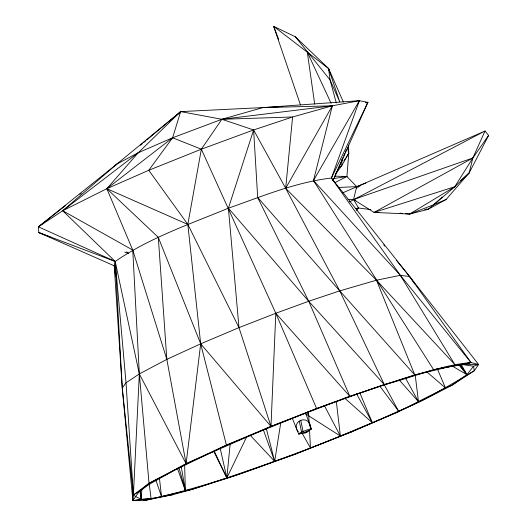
<?xml version="1.0" encoding="UTF-8"?>
<svg xmlns="http://www.w3.org/2000/svg" width="527" height="527" viewBox="0 0 527 527"><rect width="100%" height="100%" fill="white"/><g stroke="black" fill="none" stroke-linecap="round" stroke-linejoin="round"><path stroke-width="0.79" d="M333.044 180.583L367.886 102.357L359.388 100.69L331.417 178.021L409.617 276.51L478.615 364.48L474.346 370.685L452.12 385.178L423.636 399.927L396.917 412.404L352.642 431.475L294.461 454.478L235.635 475.545L192.414 489.306L172.849 494.688L143.943 500.63L132.837 500.65L133.403 494.945L149.036 483.312L186.103 463.74L270.983 426.396L275.799 313.269L201.347 149.2L172.592 137.784L138.239 152.744L116.889 164.035L38.405 226.821L38.807 232.552L114.227 265.806L115.611 276.392M172.849 494.688L151.071 498.535L141.223 499.26L135.788 496.651L133.403 494.945L139.332 373.933L132.751 250.068L106.836 188.706L138.239 152.744L180.656 111.605L279.224 106.79M342.115 159.147L341.72 165.676L335.515 174.167M141.862 489.511L141.223 499.26L132.837 500.65L122.257 388.056L114.227 265.806L115.209 261.464C149.747 237.697 189.944 224.12 228.402 208.191C262.103 196.367 295.7 182.25 331.417 178.021L367.886 102.357L365.422 102.475M149.233 483.878L151.071 498.535L143.943 500.63L192.414 489.306L226.847 477.903L230.2 443.589M396.66 260.667L409.617 276.51L471.013 362.563C441.013 365.013 413.24 377.365 384.302 384.578L339.737 290.878L285.674 188.284L292.604 116.981L332.346 105.815L359.388 100.69L313.473 180.563L433.616 369.717L471.013 362.563L478.615 364.48L473.536 366.239L462.831 364.605L448.556 366.93L414.802 374.98L384.302 384.578L349.849 396.344L316.615 408.504L270.983 426.396L226.419 445.131L186.103 463.74L149.497 484.188L139.082 491.665L133.403 494.945L122.257 388.056L115.209 261.464L62.713 210.741L38.405 226.821L115.209 261.464L139.332 373.933L149.036 483.312L149.497 484.188M414.742 283.961L409.617 276.51L400.342 275.338L376.462 280.199L339.737 290.878L308.717 301.253L275.799 313.269L238.994 327.629L200.682 343.802L166.835 359.361L139.332 373.933L186.103 463.74L200.682 343.802L187.836 224.416L201.347 149.2L221.86 119.286L262.808 107.607L359.388 100.69M280.786 422.601L274.672 461.362C237.73 475.407 199.891 487.113 161.506 496.586L155.972 480.393M424.676 209.68L427.944 209.39L433.721 204.746L454.748 186.769L469.168 172.922L472.844 157.995L485.024 131.012L488.595 135.426L469.168 172.922L446.119 199.483L427.944 209.39L409.637 214.041L374.091 212.414L353.551 199.535L347.939 199.344M332.774 180.497L333.169 178.903M262.808 107.607L332.346 105.815L313.473 180.563L400.342 275.338L471.013 362.563L433.616 369.717L414.802 374.98L349.849 396.344L270.983 426.396L238.994 327.629L228.402 208.191L253.619 129.958L292.604 116.981L221.86 119.286L180.656 111.605L116.889 164.035L62.713 210.741L132.751 250.068L166.835 359.361L186.103 463.74M333.024 180.583L343.057 157.316M343.709 155.814L344.678 153.568M345.323 152.066L346.298 149.813M213.758 451.356L226.847 477.903L246.616 436.975M331.417 178.021L400.342 275.338L454.913 364.651L376.462 280.199L285.674 188.284L332.346 105.815L221.86 119.286L172.592 137.784L106.836 188.706L62.713 210.741L138.239 152.744M367.042 103.727L367.886 102.357L366.258 102.515M405.638 213.679L409.637 214.041L454.748 186.769L472.844 157.995L488.595 135.426M335.416 174.048L336.746 171.973M343.867 160.887L345.205 158.811M346.094 157.421L348.762 153.265L348.531 145.096M122.257 388.056L126.025 382.793L139.332 373.933M151.071 498.535L132.837 500.65L139.082 491.665L149.036 483.312L175.465 469.715L226.419 445.131L316.615 408.504L384.302 384.578L308.717 301.253L228.402 208.191M250.061 435.111L274.672 461.362L294.461 454.478L340.383 436.053L396.917 412.404L445.447 387.918L452.12 385.178L466.909 374.677L473.536 366.239L474.346 370.685C449.65 385.277 425.21 400.276 398.557 411.073C342.754 436.857 285.048 458.22 226.847 477.903L214.225 451.125M356.608 210.464L358.551 208.007L370.791 209.621M347.767 154.523L348.762 153.265L347.57 147.797M178.389 113.984L180.656 111.605L184.766 111.632M305.607 432.792L307.103 431.33M114.089 166.716L116.889 164.035M307.116 432.002L308.558 430.697M409.637 214.041L433.721 204.746L442.278 197.065M460.611 180.609L469.168 172.922M140.452 145.254L142.336 143.68M143.594 142.626L145.478 141.052M146.737 139.998L180.656 111.605L172.592 137.784L148.766 170.28L106.836 188.706L158.304 237.361L200.682 343.802L226.419 445.131M396.917 412.404L398.557 411.073L384.532 385.184M38.405 226.821L65.625 205.523M79.88 194.364L81.178 193.35M338.387 167.955L341.72 165.676L348.762 153.265L346.918 176.519L356.707 186.63L358.274 187.131M349.375 201.94L485.024 131.012L342.734 192.836M378.979 212.447L374.091 212.414L472.844 157.995L353.551 199.535L358.551 208.007L357.075 208.639M334.823 182.685L346.918 176.519L342.095 176.328M433.721 204.746L446.119 199.483M365.909 183.06L356.707 186.63L338.802 187.454M352.642 431.475L340.383 436.053L305.238 413.623M374.091 212.414L454.748 186.769M471.013 362.563L462.831 364.605L478.615 364.48M355.389 208.633L358.551 208.007M177.375 468.239L185.359 490.597L192.414 489.306M333.209 178.62L346.918 176.519L334.882 176.15M359.967 186.235L356.707 186.63L353.551 199.535L355.857 200.3M280.865 106.704L282.505 106.625M400.033 213.185L402.437 213.395M358.334 186.861L356.707 186.63L356.845 188.211M426.376 208.89L427.944 209.39M221.86 119.286L253.619 129.958L285.674 188.284M50.256 237.012L38.807 232.552L115.209 261.464L126.025 382.793L133.403 494.945M124.715 252.025L128.496 253.586M106.836 188.706L187.836 224.416L238.994 327.629M343.341 101.942L328.611 68.563L295.311 36.752L273.671 26.35L300.423 104.827M452.041 365.909L466.909 374.677L461.336 364.631M126.724 251.866L128.621 253.388M426.949 371.996L445.447 387.918L437.489 369.144M344.717 398.162L372.293 422.667L359.994 393.201M399.4 380.178L418.491 401.719L415.289 375.744M187.836 224.416L148.766 170.28L201.347 149.2L253.619 129.958L257.69 197.493L339.737 290.878L414.802 374.98L376.462 280.199M200.682 343.802L270.983 426.396M459.083 365.139L466.909 374.677L460.361 365.218M383.696 244.824L384.736 246.089M295.311 36.752L330.047 79.906L339.777 101.948L328.611 68.563L273.671 26.35L278.658 39.387M459.524 364.882L466.909 374.677M380.244 386.752L398.557 411.073M297.3 430.546L297.992 431.679M299.033 433.378L299.402 433.978M301.945 432.963L310.462 447.93L309.527 430.164M405.638 378.287L418.491 401.719M356.562 393.748L372.293 422.667M324.401 405.691L340.383 436.053L336.351 401.712M257.69 197.493L308.717 301.253L349.849 396.344L275.799 313.269L316.615 408.504M307.333 412.7L308.763 415.619L309.191 423.701M331.075 103.213L307.307 52.147L314.685 104.069M298.737 434.077L292.386 418.491M305.403 412.569L311.424 428.767M263.316 429.689L274.672 461.362L266.352 428.754M178.943 467.594L185.359 490.597L184.648 465.137M336.285 102.87L330.047 79.906L328.611 68.563L328.644 70.196M309.072 422.562L310.759 428.866M220.161 448.246L226.847 477.903M299.25 421.113L301.602 432.14M300.765 420.315L303.051 431.514M181.202 466.441L185.359 490.597M139.932 491.263L141.223 499.26L140.465 490.255M308.124 411.613L308.763 415.619M159.49 478.608L161.506 496.586M158.304 237.361L166.835 359.361M132.62 490.775L132.837 500.65M298.018 431.382A7.134 6.693 -21.3 0 1 300.739 420.329A7.134 6.693 -21.3 0 1 310.258 426.574M308.829 430.388A7.134 6.693 -21.3 0 1 301.082 433.082M301.609 433.365A7.134 0.672 -21.2 0 0 311.734 428.886A7.134 0.672 -21.2 0 0 301.892 432.015A7.134 0.672 -21.2 0 0 301.609 433.365"/></g></svg>
